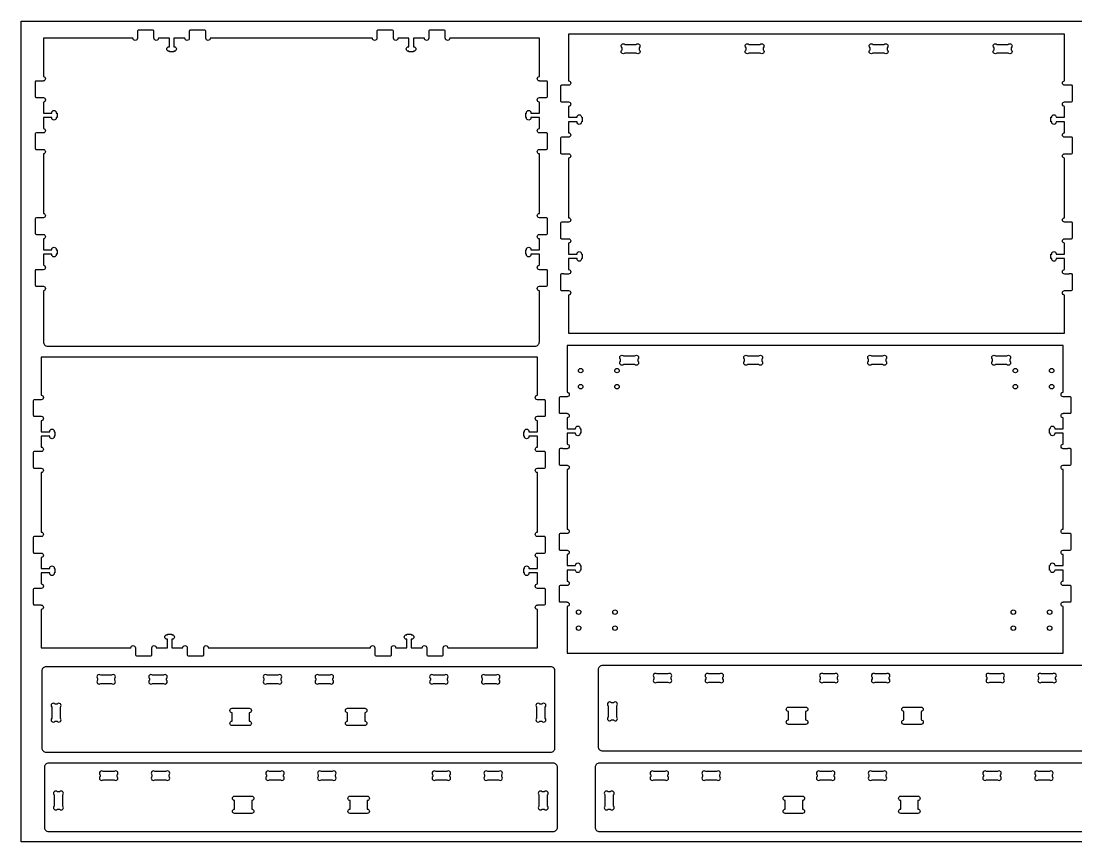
# Model space of a CAD drawing. Header units: millimetres. Extents: x 2352 to 2545, y 2416 to 2614.
# Drawn here: x 2351.8 to 2413.5, y 2465.5 to 2513.5 of the extents above; entities that cross this region are included whole.
import ezdxf

# ---------------------------------------------------------------- set-up
doc = ezdxf.new("R2010")
doc.units = ezdxf.units.MM
doc.layers.add('Layer_1', color=70, linetype='Continuous')

msp = doc.modelspace()

# ---------------------------------------------------------------- linework, layer by layer
at = {"layer": 'Layer_1'}
msp.add_lwpolyline([(2351.818, 2513.462), (2447.816, 2513.462), (2447.816, 2465.464), (2351.818, 2465.464)], close=True, dxfattribs=at)
for points in [[(2361.65, 2512.733), (2361.654, 2512.703), (2361.654, 2512.463, -0.415997), (2361.524, 2512.333, -0.402331), (2361.395, 2512.457), (2360.748, 2512.457), (2360.748, 2511.962), (2360.771, 2511.962, -0.414873), (2360.901, 2511.832, -0.414045), (2360.771, 2511.703), (2360.748, 2511.703), (2360.748, 2511.658), (2360.49, 2511.658), (2360.49, 2511.703), (2360.466, 2511.703, -0.416712), (2360.337, 2511.832, -0.414719), (2360.466, 2511.962), (2360.49, 2511.962), (2360.49, 2512.457), (2359.849, 2512.457, -0.401116), (2359.719, 2512.333, -0.402456), (2359.589, 2512.457), (2359.588, 2512.457), (2359.588, 2512.707), (2359.588, 2512.866, 0.413364), (2359.525, 2512.928), (2358.681, 2512.928), (2358.681, 2512.928, 0.416847), (2358.619, 2512.866), (2358.619, 2512.52), (2358.619, 2512.457), (2358.617, 2512.457, -0.402832), (2358.488, 2512.333, -0.402743), (2358.358, 2512.457), (2353.12, 2512.457), (2353.12, 2511.707), (2353.12, 2510.219, -0.401113), (2353.244, 2510.089, -0.402462), (2353.12, 2509.96), (2353.12, 2509.958), (2353.057, 2509.958), (2352.711, 2509.958, 0.413833), (2352.649, 2509.896), (2352.649, 2509.052, 0.416437), (2352.711, 2508.989), (2352.87, 2508.989), (2353.12, 2508.989), (2353.12, 2508.988, -0.402884), (2353.244, 2508.858, -0.402863), (2353.12, 2508.728), (2353.12, 2508.087), (2353.615, 2508.087), (2353.615, 2508.111, -0.414777), (2353.745, 2508.24, -0.414043), (2353.874, 2508.111), (2353.874, 2508.087), (2353.919, 2508.087), (2353.919, 2507.829), (2353.874, 2507.829), (2353.874, 2507.806, -0.416729), (2353.745, 2507.676, -0.414798), (2353.615, 2507.806), (2353.615, 2507.829), (2353.12, 2507.829), (2353.12, 2507.182, -0.40294), (2353.244, 2507.053, -0.416), (2353.114, 2506.923), (2352.874, 2506.923, -0.092983), (2352.844, 2506.927), (2352.711, 2506.927, 0.413916), (2352.649, 2506.864), (2352.649, 2506.021, 0.416437), (2352.711, 2505.958), (2352.866, 2505.958), (2353.057, 2505.958), (2353.12, 2505.958), (2353.12, 2505.956, -0.401164), (2353.244, 2505.827, -0.402486), (2353.12, 2505.697), (2353.12, 2502.218, -0.401052), (2353.244, 2502.088, -0.402347), (2353.12, 2501.959), (2353.12, 2501.957), (2353.057, 2501.957), (2352.711, 2501.957, 0.413916), (2352.649, 2501.895), (2352.649, 2501.051, 0.416437), (2352.711, 2500.988), (2352.87, 2500.988), (2353.12, 2500.988), (2353.12, 2500.987, -0.40294), (2353.244, 2500.857, -0.403009), (2353.12, 2500.727), (2353.12, 2500.086), (2353.615, 2500.086), (2353.615, 2500.11, -0.414792), (2353.745, 2500.239, -0.413987), (2353.874, 2500.11), (2353.874, 2500.086), (2353.919, 2500.086), (2353.919, 2499.828), (2353.874, 2499.828), (2353.874, 2499.805, -0.416707), (2353.745, 2499.675, -0.414853), (2353.615, 2499.805), (2353.615, 2499.828), (2353.12, 2499.828), (2353.12, 2499.181, -0.40294), (2353.244, 2499.052, -0.416002), (2353.114, 2498.922), (2352.874, 2498.922, -0.092945), (2352.844, 2498.926), (2352.711, 2498.926, 0.413916), (2352.649, 2498.863), (2352.649, 2498.02, 0.416662), (2352.711, 2497.957), (2352.866, 2497.957), (2353.057, 2497.957), (2353.12, 2497.957), (2353.12, 2497.955, -0.401113), (2353.244, 2497.825, -0.402451), (2353.12, 2497.696), (2353.12, 2494.958), (2353.12, 2494.708, 0.415505), (2353.37, 2494.458), (2381.869, 2494.458, 0.415494), (2382.119, 2494.708), (2382.119, 2494.958), (2382.119, 2497.696, -0.402782), (2381.995, 2497.825, -0.403022), (2382.119, 2497.955), (2382.119, 2497.957), (2382.182, 2497.957), (2382.373, 2497.957), (2382.528, 2497.957, 0.413091), (2382.59, 2498.02), (2382.59, 2498.863, 0.416746), (2382.528, 2498.926), (2382.395, 2498.926), (2382.365, 2498.922), (2382.125, 2498.922, -0.415802), (2381.995, 2499.052, -0.402393), (2382.119, 2499.181), (2382.119, 2499.828), (2381.624, 2499.828), (2381.624, 2499.805, -0.414828), (2381.494, 2499.675, -0.413938), (2381.365, 2499.805), (2381.365, 2499.828), (2381.32, 2499.828), (2381.32, 2500.086), (2381.365, 2500.086), (2381.365, 2500.11, -0.414226), (2381.494, 2500.239, -0.414768), (2381.624, 2500.11), (2381.624, 2500.086), (2382.119, 2500.086), (2382.119, 2500.727, -0.400941), (2381.995, 2500.857, -0.402393), (2382.119, 2500.987), (2382.119, 2500.988), (2382.369, 2500.988), (2382.528, 2500.988, 0.413186), (2382.59, 2501.051), (2382.59, 2501.895, 0.416746), (2382.528, 2501.957), (2382.182, 2501.957), (2382.119, 2501.957), (2382.119, 2501.959, -0.402828), (2381.995, 2502.088, -0.403047), (2382.119, 2502.218), (2382.119, 2505.697, -0.402717), (2381.995, 2505.827, -0.402917), (2382.119, 2505.956), (2382.119, 2505.958), (2382.182, 2505.958), (2382.373, 2505.958), (2382.528, 2505.958, 0.413186), (2382.59, 2506.021), (2382.59, 2506.864, 0.416746), (2382.528, 2506.927), (2382.395, 2506.927), (2382.365, 2506.923), (2382.125, 2506.923, -0.415807), (2381.995, 2507.053, -0.402393), (2382.119, 2507.182), (2382.119, 2507.829), (2381.624, 2507.829), (2381.624, 2507.806, -0.41485), (2381.494, 2507.676, -0.416434), (2381.365, 2507.806), (2381.365, 2507.829), (2381.32, 2507.829), (2381.32, 2508.087), (2381.365, 2508.087), (2381.365, 2508.111, -0.416761), (2381.494, 2508.24, -0.414824), (2381.624, 2508.111), (2381.624, 2508.087), (2382.119, 2508.087), (2382.119, 2508.728, -0.401051), (2381.995, 2508.858, -0.402407), (2382.119, 2508.988), (2382.119, 2508.989), (2382.369, 2508.989), (2382.528, 2508.989, 0.413186), (2382.59, 2509.052), (2382.59, 2509.896, 0.416967), (2382.528, 2509.958), (2382.182, 2509.958), (2382.119, 2509.958), (2382.119, 2509.96, -0.402777), (2381.995, 2510.089, -0.403031), (2382.119, 2510.219), (2382.119, 2511.707), (2382.119, 2512.457), (2376.881, 2512.457, -0.402953), (2376.752, 2512.333, -0.402996), (2376.622, 2512.457), (2376.62, 2512.457), (2376.62, 2512.52), (2376.62, 2512.711), (2376.62, 2512.866, 0.413144), (2376.558, 2512.928), (2375.714, 2512.928, 0.416222), (2375.651, 2512.866), (2375.651, 2512.733), (2375.655, 2512.703), (2375.655, 2512.463, -0.416002), (2375.525, 2512.333, -0.402251), (2375.396, 2512.457), (2374.75, 2512.457), (2374.75, 2511.962), (2374.773, 2511.962, -0.414873), (2374.902, 2511.832, -0.414045), (2374.773, 2511.703), (2374.75, 2511.703), (2374.75, 2511.658), (2374.491, 2511.658), (2374.491, 2511.703), (2374.468, 2511.703, -0.416712), (2374.338, 2511.832, -0.414719), (2374.468, 2511.962), (2374.491, 2511.962), (2374.491, 2512.457), (2373.85, 2512.457, -0.401056), (2373.72, 2512.333, -0.402341), (2373.591, 2512.457), (2373.589, 2512.457), (2373.589, 2512.707), (2373.589, 2512.866, 0.413114), (2373.526, 2512.928), (2372.683, 2512.928, 0.416621), (2372.62, 2512.866), (2372.62, 2512.52), (2372.62, 2512.457), (2372.619, 2512.457, -0.403003), (2372.489, 2512.333, -0.402996), (2372.359, 2512.457), (2362.88, 2512.457, -0.402947), (2362.75, 2512.333, -0.402881), (2362.621, 2512.457), (2362.619, 2512.457), (2362.619, 2512.52), (2362.619, 2512.711), (2362.619, 2512.866, 0.413239), (2362.556, 2512.928), (2361.713, 2512.928, 0.416584), (2361.65, 2512.866)], [(2413.101, 2506.675), (2413.07, 2506.671), (2412.83, 2506.671, -0.415867), (2412.7, 2506.801, -0.402507), (2412.824, 2506.93), (2412.824, 2507.576), (2412.329, 2507.576), (2412.329, 2507.553, -0.414843), (2412.2, 2507.424, -0.413944), (2412.07, 2507.553), (2412.07, 2507.576), (2412.025, 2507.576), (2412.025, 2507.835), (2412.07, 2507.835), (2412.07, 2507.858, -0.416747), (2412.2, 2507.988, -0.414825), (2412.329, 2507.858), (2412.329, 2507.835), (2412.824, 2507.835), (2412.824, 2508.476, -0.40094), (2412.7, 2508.606, -0.402393), (2412.824, 2508.735), (2412.824, 2508.737), (2413.075, 2508.737), (2413.233, 2508.737, 0.413211), (2413.295, 2508.8), (2413.295, 2509.643, 0.416726), (2413.233, 2509.706), (2412.887, 2509.706), (2412.824, 2509.706), (2412.824, 2509.708, -0.402828), (2412.7, 2509.837, -0.403055), (2412.824, 2509.967), (2412.824, 2512.705), (2383.826, 2512.705), (2383.826, 2512.705), (2383.826, 2509.967, -0.40203), (2383.95, 2509.837, -0.402832), (2383.826, 2509.708), (2383.826, 2509.706), (2383.763, 2509.706), (2383.417, 2509.706, 0.413264), (2383.355, 2509.643), (2383.355, 2508.8, 0.416601), (2383.417, 2508.737), (2383.576, 2508.737), (2383.826, 2508.737), (2383.826, 2508.735, -0.40392), (2383.95, 2508.606, -0.403374), (2383.826, 2508.476), (2383.826, 2507.835), (2384.321, 2507.835), (2384.321, 2507.858, -0.414828), (2384.451, 2507.988, -0.414057), (2384.58, 2507.858), (2384.58, 2507.835), (2384.625, 2507.835), (2384.625, 2507.576), (2384.58, 2507.576), (2384.58, 2507.553, -0.416712), (2384.451, 2507.424, -0.414824), (2384.321, 2507.553), (2384.321, 2507.576), (2383.826, 2507.576), (2383.826, 2506.93, -0.403916), (2383.95, 2506.801, -0.41596), (2383.82, 2506.671), (2383.58, 2506.671, -0.093211), (2383.55, 2506.675), (2383.417, 2506.675, 0.413161), (2383.355, 2506.612), (2383.355, 2505.768, 0.416622), (2383.417, 2505.706), (2383.572, 2505.706), (2383.763, 2505.706), (2383.826, 2505.706), (2383.826, 2505.704, -0.40208), (2383.95, 2505.574, -0.402832), (2383.826, 2505.445), (2383.826, 2501.966, -0.402145), (2383.95, 2501.836, -0.402752), (2383.826, 2501.706), (2383.826, 2501.705), (2383.763, 2501.705), (2383.417, 2501.705, 0.413256), (2383.355, 2501.642), (2383.355, 2500.799, 0.416848), (2383.417, 2500.736), (2383.576, 2500.736), (2383.826, 2500.736), (2383.826, 2500.734, -0.403911), (2383.95, 2500.605, -0.403461), (2383.826, 2500.475), (2383.826, 2499.834), (2384.321, 2499.834), (2384.321, 2499.857, -0.414828), (2384.451, 2499.987, -0.414057), (2384.58, 2499.857), (2384.58, 2499.834), (2384.625, 2499.834), (2384.625, 2499.575), (2384.58, 2499.575), (2384.58, 2499.552, -0.416594), (2384.451, 2499.423, -0.414873), (2384.321, 2499.552), (2384.321, 2499.575), (2383.826, 2499.575), (2383.826, 2498.929, -0.403911), (2383.95, 2498.8, -0.415852), (2383.82, 2498.67), (2383.58, 2498.67, -0.092793), (2383.55, 2498.674), (2383.417, 2498.674, 0.413264), (2383.355, 2498.611), (2383.355, 2497.767, 0.416601), (2383.417, 2497.705), (2383.572, 2497.705), (2383.763, 2497.705), (2383.826, 2497.705), (2383.826, 2497.703, -0.402075), (2383.95, 2497.573, -0.402829), (2383.826, 2497.444), (2383.826, 2495.206), (2412.824, 2495.206), (2412.824, 2497.444, -0.402838), (2412.7, 2497.573, -0.403057), (2412.824, 2497.703), (2412.824, 2497.705), (2412.887, 2497.705), (2413.078, 2497.705), (2413.233, 2497.705, 0.413211), (2413.295, 2497.767), (2413.295, 2498.611, 0.416726), (2413.233, 2498.674), (2413.101, 2498.674), (2413.07, 2498.67), (2412.83, 2498.67, -0.415912), (2412.7, 2498.8, -0.402531), (2412.824, 2498.929), (2412.824, 2499.575), (2412.329, 2499.575), (2412.329, 2499.552, -0.414725), (2412.2, 2499.423, -0.413993), (2412.07, 2499.552), (2412.07, 2499.575), (2412.025, 2499.575), (2412.025, 2499.834), (2412.07, 2499.834), (2412.07, 2499.857, -0.416747), (2412.2, 2499.987, -0.414825), (2412.329, 2499.857), (2412.329, 2499.834), (2412.824, 2499.834), (2412.824, 2500.475, -0.401006), (2412.7, 2500.605, -0.402507), (2412.824, 2500.734), (2412.824, 2500.736), (2413.075, 2500.736), (2413.233, 2500.736, 0.413108), (2413.295, 2500.799), (2413.295, 2501.642, 0.416747), (2413.233, 2501.705), (2412.887, 2501.705), (2412.824, 2501.705), (2412.824, 2501.706, -0.402717), (2412.7, 2501.836, -0.402896), (2412.824, 2501.966), (2412.824, 2505.445, -0.402828), (2412.7, 2505.574, -0.403055), (2412.824, 2505.704), (2412.824, 2505.706), (2412.887, 2505.706), (2413.078, 2505.706), (2413.233, 2505.706, 0.413202), (2413.295, 2505.768), (2413.295, 2506.612, 0.416972), (2413.233, 2506.675)], [(2386.95, 2511.902, -0.236993), (2386.898, 2512.006, -0.414881), (2387.028, 2512.136, -0.195144), (2387.119, 2512.098), (2387.78, 2512.098, -0.201364), (2387.872, 2512.136, -0.414819), (2388.002, 2512.006, -0.239416), (2387.95, 2511.902), (2387.95, 2511.786, -0.237367), (2388.002, 2511.682, -0.414209), (2387.872, 2511.552, -0.199197), (2387.78, 2511.59), (2387.12, 2511.59, -0.200489), (2387.028, 2511.552, -0.416605), (2386.898, 2511.682, -0.238388), (2386.95, 2511.786)], [(2395.2, 2511.786, -0.237148), (2395.252, 2511.682, -0.414209), (2395.122, 2511.552, -0.200467), (2395.03, 2511.59), (2394.37, 2511.59, -0.200178), (2394.278, 2511.552, -0.416605), (2394.147, 2511.682, -0.238388), (2394.2, 2511.786), (2394.2, 2511.902, -0.237011), (2394.147, 2512.006, -0.414836), (2394.278, 2512.136, -0.194273), (2394.369, 2512.098), (2395.03, 2512.098, -0.20137), (2395.122, 2512.136, -0.414819), (2395.252, 2512.006, -0.239425), (2395.2, 2511.902)], [(2402.45, 2511.786, -0.236785), (2402.502, 2511.682, -0.414209), (2402.372, 2511.552, -0.200451), (2402.28, 2511.59), (2401.62, 2511.59, -0.200489), (2401.528, 2511.552, -0.41682), (2401.397, 2511.682, -0.238388), (2401.45, 2511.786), (2401.45, 2511.902, -0.236993), (2401.397, 2512.006, -0.414836), (2401.528, 2512.136, -0.194273), (2401.619, 2512.098), (2402.28, 2512.098, -0.20102), (2402.372, 2512.136, -0.414603), (2402.502, 2512.006, -0.239416), (2402.45, 2511.902)], [(2408.7, 2511.902, -0.236824), (2408.648, 2512.006, -0.414881), (2408.778, 2512.136, -0.1956), (2408.87, 2512.098), (2409.531, 2512.098, -0.202453), (2409.622, 2512.136, -0.414844), (2409.753, 2512.006, -0.239266), (2409.7, 2511.902), (2409.7, 2511.786, -0.237423), (2409.753, 2511.682, -0.41406), (2409.622, 2511.552, -0.200007), (2409.53, 2511.59), (2408.87, 2511.59, -0.199772), (2408.778, 2511.552, -0.416605), (2408.648, 2511.682, -0.238373), (2408.7, 2511.786)], [(2413.017, 2488.463), (2412.987, 2488.459), (2412.747, 2488.459, -0.415943), (2412.617, 2488.589, -0.40278), (2412.741, 2488.719), (2412.741, 2489.365), (2412.246, 2489.365), (2412.246, 2489.342, -0.414897), (2412.116, 2489.213, -0.413984), (2411.987, 2489.342), (2411.987, 2489.365), (2411.942, 2489.365), (2411.942, 2489.624), (2411.987, 2489.624), (2411.987, 2489.647, -0.416722), (2412.116, 2489.776, -0.414715), (2412.246, 2489.647), (2412.246, 2489.624), (2412.741, 2489.624), (2412.741, 2490.265, -0.402362), (2412.617, 2490.395, -0.402803), (2412.741, 2490.524), (2412.741, 2490.526), (2412.991, 2490.526), (2413.15, 2490.526, 0.413136), (2413.212, 2490.588), (2413.212, 2491.432, 0.416867), (2413.15, 2491.495), (2412.804, 2491.495), (2412.741, 2491.495), (2412.741, 2491.496, -0.404142), (2412.617, 2491.626, -0.403297), (2412.741, 2491.756), (2412.741, 2494.493), (2383.743, 2494.493), (2383.743, 2494.493), (2383.743, 2491.756, -0.401118), (2383.867, 2491.626, -0.402462), (2383.743, 2491.496), (2383.743, 2491.495), (2383.68, 2491.495), (2383.334, 2491.495, 0.413136), (2383.272, 2491.432), (2383.272, 2490.588, 0.416867), (2383.334, 2490.526), (2383.492, 2490.526), (2383.743, 2490.526), (2383.743, 2490.524, -0.40289), (2383.867, 2490.395, -0.402863), (2383.743, 2490.265), (2383.743, 2489.624), (2384.238, 2489.624), (2384.238, 2489.647, -0.414838), (2384.367, 2489.776, -0.414041), (2384.497, 2489.647), (2384.497, 2489.624), (2384.542, 2489.624), (2384.542, 2489.365), (2384.497, 2489.365), (2384.497, 2489.342, -0.416737), (2384.367, 2489.213, -0.414768), (2384.238, 2489.342), (2384.238, 2489.365), (2383.743, 2489.365), (2383.743, 2488.719, -0.40294), (2383.867, 2488.589, -0.41594), (2383.737, 2488.459), (2383.497, 2488.459, -0.095849), (2383.466, 2488.463), (2383.334, 2488.463, 0.413239), (2383.272, 2488.401), (2383.272, 2487.557, 0.416621), (2383.334, 2487.495), (2383.489, 2487.495), (2383.68, 2487.495), (2383.743, 2487.495), (2383.743, 2487.493, -0.401164), (2383.867, 2487.363, -0.402486), (2383.743, 2487.233), (2383.743, 2483.755, -0.401052), (2383.867, 2483.625, -0.402347), (2383.743, 2483.495), (2383.743, 2483.494), (2383.68, 2483.494), (2383.334, 2483.494, 0.413239), (2383.272, 2483.431), (2383.272, 2482.587, 0.416621), (2383.334, 2482.525), (2383.492, 2482.525), (2383.743, 2482.525), (2383.743, 2482.523, -0.40294), (2383.867, 2482.394, -0.403009), (2383.743, 2482.264), (2383.743, 2481.623), (2384.238, 2481.623), (2384.238, 2481.646, -0.414853), (2384.367, 2481.775, -0.413984), (2384.497, 2481.646), (2384.497, 2481.623), (2384.542, 2481.623), (2384.542, 2481.364), (2384.497, 2481.364), (2384.497, 2481.341, -0.416712), (2384.367, 2481.212, -0.414828), (2384.238, 2481.341), (2384.238, 2481.364), (2383.743, 2481.364), (2383.743, 2480.718, -0.402945), (2383.867, 2480.588, -0.415943), (2383.737, 2480.458), (2383.497, 2480.458, -0.095849), (2383.466, 2480.462), (2383.334, 2480.462, 0.41325), (2383.272, 2480.4), (2383.272, 2479.556, 0.416847), (2383.334, 2479.494), (2383.489, 2479.494), (2383.68, 2479.494), (2383.743, 2479.494), (2383.743, 2479.492, -0.401113), (2383.867, 2479.362, -0.402451), (2383.743, 2479.232), (2383.743, 2476.495), (2412.741, 2476.495), (2412.741, 2479.232, -0.404147), (2412.617, 2479.362, -0.403299), (2412.741, 2479.492), (2412.741, 2479.494), (2412.804, 2479.494), (2412.995, 2479.494), (2413.15, 2479.494, 0.413144), (2413.212, 2479.556), (2413.212, 2480.4, 0.416617), (2413.15, 2480.462), (2413.017, 2480.462), (2412.987, 2480.458), (2412.747, 2480.458, -0.415937), (2412.617, 2480.588, -0.40277), (2412.741, 2480.718), (2412.741, 2481.364), (2412.246, 2481.364), (2412.246, 2481.341, -0.414873), (2412.116, 2481.212, -0.414045), (2411.987, 2481.341), (2411.987, 2481.364), (2411.942, 2481.364), (2411.942, 2481.623), (2411.987, 2481.623), (2411.987, 2481.646, -0.416737), (2412.116, 2481.775, -0.414659), (2412.246, 2481.646), (2412.246, 2481.623), (2412.741, 2481.623), (2412.741, 2482.264, -0.402256), (2412.617, 2482.394, -0.40278), (2412.741, 2482.523), (2412.741, 2482.525), (2412.991, 2482.525), (2413.15, 2482.525, 0.413239), (2413.212, 2482.587), (2413.212, 2483.431, 0.416621), (2413.15, 2483.494), (2412.804, 2483.494), (2412.741, 2483.494), (2412.741, 2483.495, -0.404147), (2412.617, 2483.625, -0.403323), (2412.741, 2483.755), (2412.741, 2487.233, -0.404077), (2412.617, 2487.363, -0.403182), (2412.741, 2487.493), (2412.741, 2487.495), (2412.804, 2487.495), (2412.995, 2487.495), (2413.15, 2487.495, 0.413239), (2413.212, 2487.557), (2413.212, 2488.401, 0.416621), (2413.15, 2488.463)], [(2386.867, 2493.691, -0.236786), (2386.814, 2493.795, -0.414705), (2386.945, 2493.925, -0.195164), (2387.036, 2493.887), (2387.697, 2493.887, -0.202078), (2387.789, 2493.925, -0.41494), (2387.919, 2493.795, -0.239917), (2387.867, 2493.691), (2387.867, 2493.575, -0.237), (2387.919, 2493.471, -0.41404), (2387.789, 2493.341, -0.19998), (2387.697, 2493.379), (2387.037, 2493.379, -0.200002), (2386.945, 2493.341, -0.416772), (2386.814, 2493.471, -0.238705), (2386.867, 2493.575)], [(2394.117, 2493.691, -0.236591), (2394.065, 2493.795, -0.414705), (2394.195, 2493.925, -0.195598), (2394.287, 2493.887), (2394.948, 2493.887, -0.202078), (2395.039, 2493.925, -0.41494), (2395.17, 2493.795, -0.239849), (2395.117, 2493.691), (2395.117, 2493.575, -0.237), (2395.17, 2493.471, -0.41404), (2395.039, 2493.341, -0.199575), (2394.947, 2493.379), (2394.287, 2493.379, -0.199657), (2394.195, 2493.341, -0.416772), (2394.065, 2493.471, -0.238705), (2394.117, 2493.575)], [(2401.367, 2493.691, -0.236599), (2401.315, 2493.795, -0.414705), (2401.445, 2493.925, -0.1956), (2401.537, 2493.887), (2402.198, 2493.887, -0.202084), (2402.289, 2493.925, -0.414943), (2402.42, 2493.795, -0.239849), (2402.367, 2493.691), (2402.367, 2493.575, -0.236983), (2402.42, 2493.471, -0.414035), (2402.289, 2493.341, -0.199536), (2402.197, 2493.379), (2401.537, 2493.379, -0.199657), (2401.445, 2493.341, -0.416664), (2401.315, 2493.471, -0.23869), (2401.367, 2493.575)], [(2408.617, 2493.691, -0.236591), (2408.565, 2493.795, -0.414705), (2408.695, 2493.925, -0.195598), (2408.787, 2493.887), (2409.448, 2493.887, -0.20242), (2409.539, 2493.925, -0.41494), (2409.67, 2493.795, -0.239849), (2409.617, 2493.691), (2409.617, 2493.575, -0.237), (2409.67, 2493.471, -0.41404), (2409.539, 2493.341, -0.199536), (2409.447, 2493.379), (2408.787, 2493.379, -0.199657), (2408.695, 2493.341, -0.416664), (2408.565, 2493.471, -0.238705), (2408.617, 2493.575)], [(2382.415, 2479.319, 0.384098), (2382.471, 2479.381), (2382.471, 2480.225, 0.416972), (2382.409, 2480.288), (2382.25, 2480.288), (2382, 2480.288), (2382, 2480.289, -0.402889), (2381.876, 2480.419, -0.402985), (2382, 2480.549), (2382, 2481.19), (2381.505, 2481.19), (2381.505, 2481.166, -0.414768), (2381.375, 2481.037, -0.414045), (2381.246, 2481.166), (2381.246, 2481.19), (2381.201, 2481.19), (2381.201, 2481.448), (2381.246, 2481.448), (2381.246, 2481.471, -0.416604), (2381.375, 2481.601, -0.414789), (2381.505, 2481.471), (2381.505, 2481.448), (2382, 2481.448), (2382, 2482.094, -0.402829), (2381.876, 2482.224, -0.416022), (2382.006, 2482.354), (2382.245, 2482.354, -0.09249), (2382.276, 2482.35), (2382.409, 2482.35, 0.118184), (2382.415, 2482.35, 0.384236), (2382.471, 2482.413), (2382.471, 2483.256, 0.416746), (2382.409, 2483.319), (2382.253, 2483.319), (2382.063, 2483.319), (2382, 2483.319), (2382, 2483.321, -0.401052), (2381.876, 2483.45, -0.402337), (2382, 2483.58), (2382, 2487.059, -0.401113), (2381.876, 2487.189, -0.402462), (2382, 2487.318), (2382, 2487.32), (2382.063, 2487.32), (2382.409, 2487.32, 0.413091), (2382.471, 2487.382), (2382.471, 2488.226, 0.416746), (2382.409, 2488.289), (2382.25, 2488.289), (2382, 2488.289), (2382, 2488.29, -0.402829), (2381.876, 2488.42, -0.402863), (2382, 2488.55), (2382, 2489.191), (2381.505, 2489.191), (2381.505, 2489.167, -0.414765), (2381.375, 2489.038, -0.41405), (2381.246, 2489.167), (2381.246, 2489.191), (2381.201, 2489.191), (2381.201, 2489.449), (2381.246, 2489.449), (2381.246, 2489.472, -0.416747), (2381.375, 2489.602, -0.41468), (2381.505, 2489.472), (2381.505, 2489.449), (2382, 2489.449), (2382, 2490.096, -0.40288), (2381.876, 2490.225, -0.41602), (2382.006, 2490.355), (2382.245, 2490.355, -0.092948), (2382.276, 2490.351), (2382.409, 2490.351, 0.413186), (2382.471, 2490.414), (2382.471, 2491.257, 0.416501), (2382.409, 2491.32), (2382.253, 2491.32), (2382.063, 2491.32), (2382, 2491.32), (2382, 2491.322, -0.401155), (2381.876, 2491.451, -0.402486), (2382, 2491.581), (2382, 2493.818), (2353.001, 2493.818), (2353.001, 2491.581, -0.404143), (2353.125, 2491.451, -0.403327), (2353.001, 2491.322), (2353.001, 2491.32), (2352.938, 2491.32), (2352.748, 2491.32), (2352.592, 2491.32, 0.413465), (2352.53, 2491.257), (2352.53, 2490.414, 0.416529), (2352.592, 2490.351), (2352.725, 2490.351), (2352.756, 2490.355), (2352.996, 2490.355, -0.416), (2353.125, 2490.225, -0.402776), (2353.001, 2490.096), (2353.001, 2489.449), (2353.497, 2489.449), (2353.497, 2489.472, -0.414838), (2353.626, 2489.602, -0.414041), (2353.755, 2489.472), (2353.755, 2489.449), (2353.8, 2489.449), (2353.8, 2489.191), (2353.755, 2489.191), (2353.755, 2489.167, -0.41671), (2353.626, 2489.038, -0.414833), (2353.497, 2489.167), (2353.497, 2489.191), (2353.001, 2489.191), (2353.001, 2488.55, -0.402376), (2353.125, 2488.42, -0.402766), (2353.001, 2488.29), (2353.001, 2488.289), (2352.751, 2488.289), (2352.592, 2488.289, 0.413465), (2352.53, 2488.226), (2352.53, 2487.382, 0.416755), (2352.592, 2487.32), (2352.938, 2487.32), (2353.001, 2487.32), (2353.001, 2487.318, -0.404042), (2353.125, 2487.189, -0.403416), (2353.001, 2487.059), (2353.001, 2483.58, -0.404056), (2353.125, 2483.45, -0.403319), (2353.001, 2483.321), (2353.001, 2483.319), (2352.938, 2483.319), (2352.748, 2483.319), (2352.592, 2483.319, 0.413465), (2352.53, 2483.256), (2352.53, 2482.413, 0.416529), (2352.592, 2482.35), (2352.725, 2482.35), (2352.756, 2482.354), (2352.996, 2482.354, -0.415995), (2353.125, 2482.224, -0.402676), (2353.001, 2482.094), (2353.001, 2481.448), (2353.497, 2481.448), (2353.497, 2481.471, -0.414719), (2353.626, 2481.601, -0.41409), (2353.755, 2481.471), (2353.755, 2481.448), (2353.8, 2481.448), (2353.8, 2481.19), (2353.755, 2481.19), (2353.755, 2481.166, -0.416712), (2353.626, 2481.037, -0.414828), (2353.497, 2481.166), (2353.497, 2481.19), (2353.001, 2481.19), (2353.001, 2480.549, -0.402327), (2353.125, 2480.419, -0.402776), (2353.001, 2480.289), (2353.001, 2480.288), (2352.751, 2480.288), (2352.592, 2480.288, 0.41337), (2352.53, 2480.225), (2352.53, 2479.381, 0.416529), (2352.592, 2479.319), (2352.938, 2479.319), (2353.001, 2479.319), (2353.001, 2479.317, -0.404147), (2353.125, 2479.188, -0.403295), (2353.001, 2479.058), (2353.001, 2476.82), (2358.239, 2476.82, -0.402832), (2358.368, 2476.944, -0.402866), (2358.498, 2476.82), (2358.5, 2476.82), (2358.5, 2476.757), (2358.5, 2476.566), (2358.5, 2476.411, 0.413244), (2358.563, 2476.349), (2359.406, 2476.349, 0.416605), (2359.469, 2476.411), (2359.469, 2476.543), (2359.465, 2476.574), (2359.465, 2476.814, -0.415937), (2359.595, 2476.944, -0.402329), (2359.724, 2476.82), (2360.371, 2476.82), (2360.371, 2477.315), (2360.348, 2477.315, -0.414848), (2360.218, 2477.444, -0.413984), (2360.348, 2477.574), (2360.371, 2477.574), (2360.371, 2477.619), (2360.629, 2477.619), (2360.629, 2477.574), (2360.652, 2477.574, -0.416712), (2360.782, 2477.444, -0.414838), (2360.652, 2477.315), (2360.629, 2477.315), (2360.629, 2476.82), (2361.27, 2476.82, -0.401116), (2361.4, 2476.944, -0.402366), (2361.53, 2476.82), (2361.531, 2476.82), (2361.531, 2476.569), (2361.531, 2476.411, 0.413149), (2361.594, 2476.349), (2362.438, 2476.349, 0.416835), (2362.5, 2476.411), (2362.5, 2476.757), (2362.5, 2476.82), (2362.502, 2476.82, -0.402892), (2362.631, 2476.944, -0.40298), (2362.761, 2476.82), (2372.24, 2476.82, -0.402943), (2372.369, 2476.944, -0.402994), (2372.499, 2476.82), (2372.501, 2476.82), (2372.501, 2476.757), (2372.501, 2476.566), (2372.501, 2476.411, 0.413244), (2372.564, 2476.349), (2373.407, 2476.349, 0.41661), (2373.47, 2476.411), (2373.47, 2476.543), (2373.466, 2476.574), (2373.466, 2476.814, -0.416002), (2373.596, 2476.944, -0.402366), (2373.725, 2476.82), (2374.372, 2476.82), (2374.372, 2477.315), (2374.349, 2477.315, -0.414824), (2374.219, 2477.444, -0.414045), (2374.349, 2477.574), (2374.372, 2477.574), (2374.372, 2477.619), (2374.63, 2477.619), (2374.63, 2477.574), (2374.653, 2477.574, -0.416712), (2374.783, 2477.444, -0.414838), (2374.653, 2477.315), (2374.63, 2477.315), (2374.63, 2476.82), (2375.271, 2476.82, -0.401121), (2375.401, 2476.944, -0.402456), (2375.531, 2476.82), (2375.532, 2476.82), (2375.532, 2476.569), (2375.532, 2476.411, 0.413141), (2375.595, 2476.349), (2376.439, 2476.349), (2376.439, 2476.349, 0.41663), (2376.501, 2476.411), (2376.501, 2476.757), (2376.501, 2476.82), (2376.503, 2476.82, -0.402832), (2376.632, 2476.944, -0.402855), (2376.762, 2476.82), (2382, 2476.82), (2382, 2479.058, -0.401164), (2381.876, 2479.188, -0.402486), (2382, 2479.317), (2382, 2479.319), (2382.063, 2479.319), (2382.409, 2479.319, 0.118184)], [(2384.533, 2493.154, -0.414648), (2384.663, 2493.024, -0.415412), (2384.533, 2492.894, -0.413639), (2384.403, 2493.024, -0.412884)], [(2386.659, 2493.154, -0.41466), (2386.789, 2493.024, -0.415402), (2386.659, 2492.894, -0.413639), (2386.529, 2493.024, -0.412884)], [(2409.945, 2493.154, -0.41466), (2410.075, 2493.024, -0.415402), (2409.945, 2492.894, -0.412849), (2409.815, 2493.024, -0.414722)], [(2412.071, 2493.154, -0.414658), (2412.201, 2493.024, -0.415408), (2412.071, 2492.894, -0.412859), (2411.941, 2493.024, -0.414718)], [(2384.533, 2492.217, -0.414648), (2384.663, 2492.088, -0.415412), (2384.533, 2491.957, -0.413639), (2384.403, 2492.088, -0.412884)], [(2386.659, 2492.217, -0.41466), (2386.789, 2492.088, -0.415402), (2386.659, 2491.957, -0.413639), (2386.529, 2492.088, -0.412884)], [(2409.945, 2492.217, -0.41466), (2410.075, 2492.088, -0.415402), (2409.945, 2491.957, -0.412849), (2409.815, 2492.088, -0.414722)], [(2412.071, 2492.217, -0.414658), (2412.201, 2492.088, -0.415408), (2412.071, 2491.957, -0.412859), (2411.941, 2492.088, -0.414718)], [(2384.413, 2478.771, -0.414643), (2384.283, 2478.9, -0.415292), (2384.413, 2479.031, -0.413674), (2384.543, 2478.9, -0.412781)], [(2386.539, 2478.771, -0.414653), (2386.409, 2478.9, -0.415287), (2386.539, 2479.031, -0.413674), (2386.669, 2478.9, -0.412781)], [(2409.955, 2478.9, -0.41472), (2409.825, 2478.771, -0.415427), (2409.695, 2478.9, -0.413414), (2409.825, 2479.031, -0.412869)], [(2412.081, 2478.9, -0.414715), (2411.951, 2478.771, -0.415427), (2411.821, 2478.9, -0.413414), (2411.951, 2479.031, -0.412871)], [(2384.413, 2477.835, -0.414652), (2384.283, 2477.964, -0.415304), (2384.413, 2478.095, -0.413664), (2384.543, 2477.964, -0.412769)], [(2386.539, 2477.835, -0.414662), (2386.409, 2477.964, -0.4153), (2386.539, 2478.095, -0.413664), (2386.669, 2477.964, -0.412769)], [(2409.955, 2477.964, -0.414708), (2409.825, 2477.835, -0.415436), (2409.695, 2477.964, -0.413426), (2409.825, 2478.095, -0.412859)], [(2412.081, 2477.964, -0.414703), (2411.951, 2477.835, -0.415436), (2411.821, 2477.964, -0.413426), (2411.951, 2478.095, -0.412861)], [(2353.034, 2470.96, 0.415499), (2353.284, 2470.71), (2382.782, 2470.71, 0.415558), (2383.032, 2470.96), (2383.032, 2475.459, 0.415505), (2382.782, 2475.709), (2353.284, 2475.709), (2353.284, 2475.709, 0.415556), (2353.034, 2475.459)], [(2415.559, 2475.532, 0.415497), (2415.309, 2475.782), (2385.81, 2475.782), (2385.81, 2475.782, 0.415561), (2385.56, 2475.532), (2385.56, 2471.033, 0.415494), (2385.81, 2470.783), (2415.309, 2470.783, 0.41556), (2415.559, 2471.033)], [(2357.291, 2474.92), (2357.291, 2475.024, 0.209108), (2357.331, 2475.118, 0.41406), (2357.201, 2475.248, 0.196334), (2357.11, 2475.211), (2356.471, 2475.211, 0.196921), (2356.38, 2475.248, 0.415916), (2356.251, 2475.118, 0.203537), (2356.291, 2475.024), (2356.291, 2474.92, 0.208775), (2356.251, 2474.826, 0.416772), (2356.38, 2474.696, 0.192715), (2356.471, 2474.733), (2357.11, 2474.733, 0.200297), (2357.201, 2474.696, 0.414838), (2357.331, 2474.826, 0.20198)], [(2360.322, 2474.92), (2360.322, 2475.024, 0.208897), (2360.362, 2475.118, 0.41406), (2360.232, 2475.248, 0.196353), (2360.141, 2475.211), (2359.503, 2475.211, 0.196635), (2359.412, 2475.248, 0.415943), (2359.282, 2475.118, 0.203544), (2359.322, 2475.024), (2359.322, 2474.92, 0.208755), (2359.282, 2474.826, 0.416707), (2359.412, 2474.696, 0.193112), (2359.503, 2474.733), (2360.141, 2474.733, 0.200308), (2360.232, 2474.696, 0.414838), (2360.362, 2474.826, 0.20205)], [(2367.017, 2474.92), (2367.017, 2475.024, 0.209117), (2367.058, 2475.118, 0.41406), (2366.927, 2475.248, 0.196789), (2366.836, 2475.211), (2366.198, 2475.211, 0.196959), (2366.107, 2475.248, 0.415918), (2365.977, 2475.118, 0.203544), (2366.017, 2475.024), (2366.017, 2474.92, 0.208755), (2365.977, 2474.826, 0.416767), (2366.107, 2474.696, 0.192674), (2366.198, 2474.733), (2366.836, 2474.733, 0.199957), (2366.927, 2474.696, 0.414838), (2367.058, 2474.826, 0.20197)], [(2370.048, 2474.92), (2370.048, 2475.024, 0.209137), (2370.089, 2475.118, 0.414119), (2369.959, 2475.248, 0.196754), (2369.868, 2475.211), (2369.229, 2475.211, 0.196597), (2369.138, 2475.248, 0.41594), (2369.008, 2475.118, 0.203554), (2369.048, 2475.024), (2369.048, 2474.92, 0.208746), (2369.008, 2474.826, 0.416713), (2369.138, 2474.696, 0.193153), (2369.229, 2474.733), (2369.868, 2474.733, 0.200297), (2369.959, 2474.696, 0.414705), (2370.089, 2474.826, 0.201963)], [(2376.744, 2474.92), (2376.744, 2475.024, 0.209137), (2376.784, 2475.118, 0.41406), (2376.654, 2475.248, 0.196754), (2376.563, 2475.211), (2375.924, 2475.211, 0.196921), (2375.833, 2475.248, 0.415916), (2375.703, 2475.118, 0.203554), (2375.744, 2475.024), (2375.744, 2474.92, 0.208746), (2375.703, 2474.826, 0.416772), (2375.833, 2474.696, 0.192715), (2375.924, 2474.733), (2376.563, 2474.733, 0.200297), (2376.654, 2474.696, 0.414838), (2376.784, 2474.826, 0.201963)], [(2379.775, 2474.92), (2379.775, 2475.024, 0.209117), (2379.815, 2475.118, 0.414015), (2379.685, 2475.248, 0.196353), (2379.594, 2475.211), (2378.955, 2475.211, 0.196635), (2378.864, 2475.248, 0.415952), (2378.735, 2475.118, 0.203544), (2378.775, 2475.024), (2378.775, 2474.92, 0.208755), (2378.735, 2474.826, 0.416703), (2378.864, 2474.696, 0.193112), (2378.955, 2474.733), (2379.594, 2474.733, 0.200671), (2379.685, 2474.696, 0.414838), (2379.815, 2474.826, 0.20197)], [(2389.818, 2474.993), (2389.818, 2475.097, 0.209137), (2389.858, 2475.191, 0.414065), (2389.728, 2475.321, 0.196374), (2389.637, 2475.284), (2388.998, 2475.284, 0.196921), (2388.907, 2475.321, 0.415916), (2388.777, 2475.191, 0.203465), (2388.818, 2475.097), (2388.818, 2474.993, 0.20877), (2388.777, 2474.899, 0.416772), (2388.907, 2474.769, 0.192704), (2388.998, 2474.806), (2389.637, 2474.806, 0.200269), (2389.728, 2474.769, 0.414836), (2389.858, 2474.899, 0.201982)], [(2392.849, 2474.993), (2392.849, 2475.097, 0.208945), (2392.889, 2475.191, 0.41406), (2392.759, 2475.321, 0.196314), (2392.668, 2475.284), (2392.029, 2475.284, 0.196602), (2391.938, 2475.321, 0.415943), (2391.809, 2475.191, 0.203472), (2391.849, 2475.097), (2391.849, 2474.993, 0.20875), (2391.809, 2474.899, 0.416707), (2391.938, 2474.769, 0.193141), (2392.029, 2474.806), (2392.668, 2474.806, 0.200349), (2392.759, 2474.769, 0.414838), (2392.889, 2474.899, 0.202045)], [(2399.544, 2474.993), (2399.544, 2475.097, 0.209166), (2399.584, 2475.191, 0.41406), (2399.454, 2475.321, 0.196788), (2399.363, 2475.284), (2398.725, 2475.284, 0.196959), (2398.634, 2475.321, 0.415918), (2398.504, 2475.191, 0.203472), (2398.544, 2475.097), (2398.544, 2474.993, 0.20875), (2398.504, 2474.899, 0.416767), (2398.634, 2474.769, 0.192664), (2398.725, 2474.806), (2399.363, 2474.806, 0.199939), (2399.454, 2474.769, 0.414838), (2399.584, 2474.899, 0.201965)], [(2402.575, 2474.993), (2402.575, 2475.097, 0.209137), (2402.616, 2475.191, 0.414115), (2402.485, 2475.321, 0.196754), (2402.394, 2475.284), (2401.756, 2475.284, 0.196597), (2401.665, 2475.321, 0.41594), (2401.535, 2475.191, 0.203465), (2401.575, 2475.097), (2401.575, 2474.993, 0.20877), (2401.535, 2474.899, 0.416713), (2401.665, 2474.769, 0.193142), (2401.756, 2474.806), (2402.394, 2474.806, 0.200306), (2402.485, 2474.769, 0.414705), (2402.616, 2474.899, 0.201982)], [(2409.27, 2474.993), (2409.27, 2475.097, 0.209137), (2409.311, 2475.191, 0.414065), (2409.18, 2475.321, 0.196794), (2409.089, 2475.284), (2408.451, 2475.284, 0.196921), (2408.36, 2475.321, 0.415916), (2408.23, 2475.191, 0.203465), (2408.27, 2475.097), (2408.27, 2474.993, 0.20877), (2408.23, 2474.899, 0.416772), (2408.36, 2474.769, 0.192704), (2408.451, 2474.806), (2409.089, 2474.806, 0.200269), (2409.18, 2474.769, 0.414836), (2409.311, 2474.899, 0.201982)], [(2412.302, 2474.993), (2412.302, 2475.097, 0.209166), (2412.342, 2475.191, 0.414015), (2412.212, 2475.321, 0.196314), (2412.121, 2475.284), (2411.482, 2475.284, 0.196602), (2411.391, 2475.321, 0.415943), (2411.261, 2475.191, 0.203472), (2411.302, 2475.097), (2411.302, 2474.993, 0.20875), (2411.261, 2474.899, 0.416707), (2411.391, 2474.769, 0.193141), (2411.482, 2474.806), (2412.121, 2474.806, 0.200712), (2412.212, 2474.769, 0.414838), (2412.342, 2474.899, 0.201965)], [(2353.802, 2472.522), (2353.918, 2472.522, 0.234139), (2354.022, 2472.47, 0.415807), (2354.152, 2472.6, 0.199536), (2354.115, 2472.692), (2354.115, 2473.352, 0.199657), (2354.152, 2473.444, 0.415978), (2354.022, 2473.574, 0.238522), (2353.918, 2473.522), (2353.802, 2473.522, 0.236492), (2353.698, 2473.574, 0.416659), (2353.568, 2473.444, 0.194592), (2353.606, 2473.353), (2353.606, 2472.691, 0.202554), (2353.568, 2472.6, 0.413996), (2353.698, 2472.47, 0.23959)], [(2382.147, 2472.522), (2382.264, 2472.522, 0.234458), (2382.368, 2472.47, 0.415943), (2382.498, 2472.6, 0.199332), (2382.46, 2472.692), (2382.46, 2473.352, 0.199769), (2382.498, 2473.444, 0.415912), (2382.368, 2473.574, 0.238801), (2382.264, 2473.522), (2382.148, 2473.522, 0.236492), (2382.044, 2473.574, 0.416659), (2381.913, 2473.444, 0.194708), (2381.951, 2473.353), (2381.951, 2472.691, 0.202453), (2381.913, 2472.6, 0.413996), (2382.044, 2472.47, 0.23959)], [(2386.329, 2472.595), (2386.445, 2472.595, 0.233965), (2386.549, 2472.543, 0.415804), (2386.679, 2472.673, 0.199526), (2386.641, 2472.765), (2386.641, 2473.425, 0.200012), (2386.679, 2473.517, 0.41597), (2386.549, 2473.647, 0.238522), (2386.445, 2473.595), (2386.329, 2473.595, 0.23651), (2386.225, 2473.647, 0.416664), (2386.095, 2473.517, 0.194593), (2386.133, 2473.426), (2386.133, 2472.764, 0.202558), (2386.095, 2472.673, 0.413998), (2386.225, 2472.543, 0.239596)], [(2365.158, 2473.279, -0.415802), (2365.288, 2473.149, -0.414267), (2365.158, 2473.019), (2365.158, 2473.019), (2365.158, 2472.526), (2365.158, 2472.526, -0.414031), (2365.288, 2472.395, -0.416045), (2365.158, 2472.266), (2365.158, 2472.266), (2364.158, 2472.266, -0.41671), (2364.027, 2472.395, -0.414819), (2364.158, 2472.526), (2364.158, 2473.019, -0.414836), (2364.027, 2473.149, -0.414067), (2364.158, 2473.279), (2365.158, 2473.279)], [(2371.909, 2473.279, -0.415912), (2372.038, 2473.149, -0.414261), (2371.909, 2473.019), (2371.908, 2473.019), (2371.908, 2472.526), (2371.909, 2472.526, -0.414142), (2372.038, 2472.395, -0.416039), (2371.909, 2472.266), (2371.908, 2472.266), (2370.908, 2472.266, -0.416688), (2370.778, 2472.395, -0.414873), (2370.908, 2472.526), (2370.908, 2473.019, -0.414814), (2370.778, 2473.149, -0.414122), (2370.908, 2473.279), (2371.908, 2473.279)], [(2397.685, 2473.352, -0.415807), (2397.814, 2473.222, -0.414277), (2397.685, 2473.092), (2397.684, 2473.092), (2397.684, 2472.599), (2397.685, 2472.599, -0.414031), (2397.814, 2472.468, -0.416045), (2397.685, 2472.339), (2397.684, 2472.339), (2396.684, 2472.339, -0.416713), (2396.554, 2472.468, -0.414814), (2396.684, 2472.599), (2396.684, 2473.092, -0.414834), (2396.554, 2473.222, -0.41406), (2396.684, 2473.352), (2397.684, 2473.352)], [(2404.435, 2473.352, -0.415918), (2404.565, 2473.222, -0.414271), (2404.435, 2473.092), (2404.435, 2473.092), (2404.435, 2472.599), (2404.435, 2472.599, -0.414142), (2404.565, 2472.468, -0.416039), (2404.435, 2472.339), (2404.435, 2472.339), (2403.435, 2472.339, -0.416688), (2403.305, 2472.468, -0.414873), (2403.435, 2472.599), (2403.435, 2473.092, -0.414809), (2403.305, 2473.222, -0.414119), (2403.435, 2473.352), (2404.435, 2473.352)], [(2353.177, 2466.322, 0.415504), (2353.427, 2466.072), (2382.926, 2466.072, 0.415559), (2383.176, 2466.322), (2383.176, 2469.821, 0.4155), (2382.926, 2470.071), (2353.427, 2470.071), (2353.427, 2470.071, 0.415555), (2353.177, 2469.821)], [(2385.374, 2466.322, 0.415499), (2385.624, 2466.072), (2415.122, 2466.072, 0.415559), (2415.372, 2466.322), (2415.372, 2469.821, 0.4155), (2415.122, 2470.071), (2385.624, 2470.071), (2385.624, 2470.071, 0.415556), (2385.374, 2469.821)], [(2357.434, 2469.285), (2357.434, 2469.389, 0.209233), (2357.475, 2469.483, 0.414072), (2357.344, 2469.613, 0.196255), (2357.253, 2469.576), (2356.615, 2469.576, 0.197192), (2356.524, 2469.613, 0.415908), (2356.394, 2469.483, 0.203888), (2356.434, 2469.389), (2356.434, 2469.285, 0.208988), (2356.394, 2469.19, 0.416765), (2356.524, 2469.06, 0.192758), (2356.615, 2469.097), (2357.253, 2469.097, 0.200029), (2357.344, 2469.06, 0.414844), (2357.475, 2469.19, 0.202023)], [(2360.466, 2469.285), (2360.466, 2469.389, 0.208984), (2360.506, 2469.483, 0.414072), (2360.376, 2469.613, 0.196232), (2360.285, 2469.576), (2359.646, 2469.576, 0.196831), (2359.555, 2469.613, 0.415931), (2359.425, 2469.483, 0.20388), (2359.466, 2469.389), (2359.466, 2469.285, 0.209008), (2359.425, 2469.19, 0.41671), (2359.555, 2469.06, 0.193236), (2359.646, 2469.097), (2360.285, 2469.097, 0.200115), (2360.376, 2469.06, 0.414844), (2360.506, 2469.19, 0.20212)], [(2367.161, 2469.285), (2367.161, 2469.389, 0.209204), (2367.201, 2469.483, 0.414068), (2367.071, 2469.613, 0.196668), (2366.98, 2469.576), (2366.341, 2469.576, 0.197154), (2366.25, 2469.613, 0.415906), (2366.12, 2469.483, 0.20388), (2366.161, 2469.389), (2366.161, 2469.285, 0.209008), (2366.12, 2469.19, 0.41677), (2366.25, 2469.06, 0.192799), (2366.341, 2469.097), (2366.98, 2469.097, 0.199764), (2367.071, 2469.06, 0.414853), (2367.201, 2469.19, 0.20204)], [(2370.192, 2469.285), (2370.192, 2469.389, 0.209213), (2370.232, 2469.483, 0.414132), (2370.102, 2469.613, 0.196713), (2370.011, 2469.576), (2369.373, 2469.576, 0.196869), (2369.282, 2469.613, 0.415933), (2369.152, 2469.483, 0.203888), (2369.192, 2469.389), (2369.192, 2469.285, 0.208988), (2369.152, 2469.19, 0.416705), (2369.282, 2469.06, 0.193195), (2369.373, 2469.097), (2370.011, 2469.097, 0.200029), (2370.102, 2469.06, 0.414711), (2370.232, 2469.19, 0.20203)], [(2376.887, 2469.285), (2376.887, 2469.389, 0.209233), (2376.927, 2469.483, 0.414072), (2376.797, 2469.613, 0.196713), (2376.706, 2469.576), (2376.068, 2469.576, 0.197192), (2375.977, 2469.613, 0.415908), (2375.847, 2469.483, 0.203888), (2375.887, 2469.389), (2375.887, 2469.285, 0.208988), (2375.847, 2469.19, 0.416765), (2375.977, 2469.06, 0.192758), (2376.068, 2469.097), (2376.706, 2469.097, 0.200029), (2376.797, 2469.06, 0.414844), (2376.927, 2469.19, 0.202023)], [(2379.918, 2469.285), (2379.918, 2469.389, 0.209233), (2379.959, 2469.483, 0.414027), (2379.828, 2469.613, 0.196232), (2379.737, 2469.576), (2379.099, 2469.576, 0.196831), (2379.008, 2469.613, 0.415931), (2378.878, 2469.483, 0.203898), (2378.918, 2469.389), (2378.918, 2469.285, 0.20898), (2378.878, 2469.19, 0.41671), (2379.008, 2469.06, 0.193236), (2379.099, 2469.097), (2379.737, 2469.097, 0.200479), (2379.828, 2469.06, 0.414844), (2379.959, 2469.19, 0.202023)], [(2389.631, 2469.285), (2389.631, 2469.389, 0.209213), (2389.671, 2469.483, 0.414072), (2389.541, 2469.613, 0.196293), (2389.45, 2469.576), (2388.812, 2469.576, 0.197154), (2388.721, 2469.613, 0.415906), (2388.591, 2469.483, 0.203888), (2388.631, 2469.389), (2388.631, 2469.285, 0.208988), (2388.591, 2469.19, 0.41677), (2388.721, 2469.06, 0.192799), (2388.812, 2469.097), (2389.45, 2469.097, 0.200029), (2389.541, 2469.06, 0.414844), (2389.671, 2469.19, 0.20203)], [(2392.662, 2469.285), (2392.662, 2469.389, 0.209013), (2392.703, 2469.483, 0.414072), (2392.572, 2469.613, 0.196232), (2392.481, 2469.576), (2391.843, 2469.576, 0.196835), (2391.752, 2469.613, 0.415931), (2391.622, 2469.483, 0.203898), (2391.662, 2469.389), (2391.662, 2469.285, 0.20898), (2391.622, 2469.19, 0.41671), (2391.752, 2469.06, 0.193235), (2391.843, 2469.097), (2392.481, 2469.097, 0.200082), (2392.572, 2469.06, 0.414844), (2392.703, 2469.19, 0.202103)], [(2399.357, 2469.285), (2399.357, 2469.389, 0.209233), (2399.398, 2469.483, 0.414072), (2399.267, 2469.613, 0.196708), (2399.176, 2469.576), (2398.538, 2469.576, 0.197186), (2398.447, 2469.613, 0.415906), (2398.317, 2469.483, 0.203898), (2398.357, 2469.389), (2398.357, 2469.285, 0.20898), (2398.317, 2469.19, 0.41677), (2398.447, 2469.06, 0.19276), (2398.538, 2469.097), (2399.176, 2469.097, 0.199731), (2399.267, 2469.06, 0.414844), (2399.398, 2469.19, 0.202023)], [(2402.389, 2469.285), (2402.389, 2469.389, 0.209204), (2402.429, 2469.483, 0.414137), (2402.299, 2469.613, 0.196713), (2402.208, 2469.576), (2401.569, 2469.576, 0.196831), (2401.478, 2469.613, 0.415931), (2401.348, 2469.483, 0.20388), (2401.389, 2469.389), (2401.389, 2469.285, 0.209008), (2401.348, 2469.19, 0.41671), (2401.478, 2469.06, 0.193236), (2401.569, 2469.097), (2402.208, 2469.097, 0.200029), (2402.299, 2469.06, 0.414709), (2402.429, 2469.19, 0.20204)], [(2409.084, 2469.285), (2409.084, 2469.389, 0.209213), (2409.124, 2469.483, 0.414072), (2408.994, 2469.613, 0.196713), (2408.903, 2469.576), (2408.264, 2469.576, 0.197154), (2408.173, 2469.613, 0.415906), (2408.043, 2469.483, 0.203888), (2408.084, 2469.389), (2408.084, 2469.285, 0.208988), (2408.043, 2469.19, 0.41677), (2408.173, 2469.06, 0.192799), (2408.264, 2469.097), (2408.903, 2469.097, 0.200029), (2408.994, 2469.06, 0.414844), (2409.124, 2469.19, 0.20203)], [(2412.115, 2469.285), (2412.115, 2469.389, 0.209233), (2412.155, 2469.483, 0.414027), (2412.025, 2469.613, 0.196271), (2411.934, 2469.576), (2411.296, 2469.576, 0.196835), (2411.205, 2469.613, 0.415931), (2411.075, 2469.483, 0.203898), (2411.115, 2469.389), (2411.115, 2469.285, 0.20898), (2411.075, 2469.19, 0.41671), (2411.205, 2469.06, 0.193235), (2411.296, 2469.097), (2411.934, 2469.097, 0.200446), (2412.025, 2469.06, 0.414844), (2412.155, 2469.19, 0.202023)], [(2353.945, 2467.384), (2354.062, 2467.384, 0.233858), (2354.166, 2467.332, 0.415862), (2354.296, 2467.462, 0.199536), (2354.258, 2467.554), (2354.258, 2468.214, 0.200002), (2354.296, 2468.306, 0.416), (2354.166, 2468.436, 0.2384), (2354.062, 2468.384), (2353.946, 2468.384, 0.236586), (2353.842, 2468.436, 0.416605), (2353.711, 2468.306, 0.194582), (2353.749, 2468.215), (2353.749, 2467.553, 0.202194), (2353.711, 2467.462, 0.413964), (2353.842, 2467.332, 0.23972)], [(2365.301, 2468.14, -0.415804), (2365.431, 2468.011, -0.416787), (2365.301, 2467.88), (2365.301, 2467.88), (2365.301, 2467.387), (2365.301, 2467.387, -0.416478), (2365.431, 2467.257, -0.416039), (2365.301, 2467.127), (2365.301, 2467.127), (2364.301, 2467.127, -0.416713), (2364.171, 2467.257, -0.414838), (2364.301, 2467.387), (2364.301, 2467.88, -0.414943), (2364.171, 2468.011, -0.414062), (2364.301, 2468.14), (2365.301, 2468.14)], [(2372.052, 2468.14, -0.41591), (2372.182, 2468.011, -0.416792), (2372.052, 2467.88), (2372.052, 2467.88), (2372.052, 2467.387), (2372.052, 2467.387, -0.414035), (2372.182, 2467.257, -0.416045), (2372.052, 2467.127), (2372.052, 2467.127), (2371.052, 2467.127, -0.416686), (2370.922, 2467.257, -0.414903), (2371.052, 2467.387), (2371.052, 2467.88, -0.414916), (2370.922, 2468.011, -0.414127), (2371.052, 2468.14), (2372.052, 2468.14)], [(2382.291, 2467.384), (2382.407, 2467.384, 0.234155), (2382.511, 2467.332, 0.415995), (2382.641, 2467.462, 0.199343), (2382.603, 2467.554), (2382.603, 2468.214, 0.200105), (2382.641, 2468.306, 0.41594), (2382.511, 2468.436, 0.238679), (2382.407, 2468.384), (2382.291, 2468.384, 0.236586), (2382.187, 2468.436, 0.416602), (2382.057, 2468.306, 0.194709), (2382.095, 2468.215), (2382.095, 2467.553, 0.202084), (2382.057, 2467.462, 0.413969), (2382.187, 2467.332, 0.239747)], [(2386.142, 2467.384), (2386.258, 2467.384, 0.233864), (2386.363, 2467.332, 0.415864), (2386.492, 2467.462, 0.199526), (2386.455, 2467.554), (2386.455, 2468.214, 0.200012), (2386.492, 2468.306, 0.415995), (2386.363, 2468.436, 0.238425), (2386.258, 2468.384), (2386.142, 2468.384, 0.236591), (2386.038, 2468.436, 0.416605), (2385.908, 2468.306, 0.194582), (2385.946, 2468.215), (2385.946, 2467.553, 0.202194), (2385.908, 2467.462, 0.413964), (2386.038, 2467.332, 0.239693)], [(2397.498, 2468.14, -0.415802), (2397.628, 2468.011, -0.416792), (2397.498, 2467.88), (2397.498, 2467.88), (2397.498, 2467.387), (2397.498, 2467.387, -0.416476), (2397.628, 2467.257, -0.416045), (2397.498, 2467.127), (2397.498, 2467.127), (2396.498, 2467.127, -0.416713), (2396.367, 2467.257, -0.414838), (2396.498, 2467.387), (2396.498, 2467.88, -0.414943), (2396.367, 2468.011, -0.414062), (2396.498, 2468.14), (2397.498, 2468.14)], [(2404.249, 2468.14, -0.4159), (2404.379, 2468.011, -0.416796), (2404.249, 2467.88), (2404.248, 2467.88), (2404.248, 2467.387), (2404.249, 2467.387, -0.414025), (2404.379, 2467.257, -0.416049), (2404.249, 2467.127), (2404.248, 2467.127), (2403.248, 2467.127, -0.416688), (2403.118, 2467.257, -0.414898), (2403.248, 2467.387), (2403.248, 2467.88, -0.414918), (2403.118, 2468.011, -0.414122), (2403.248, 2468.14), (2404.248, 2468.14)]]:
    msp.add_lwpolyline(points, format="xyb", close=True, dxfattribs=at)

doc.saveas('drawing.dxf')
